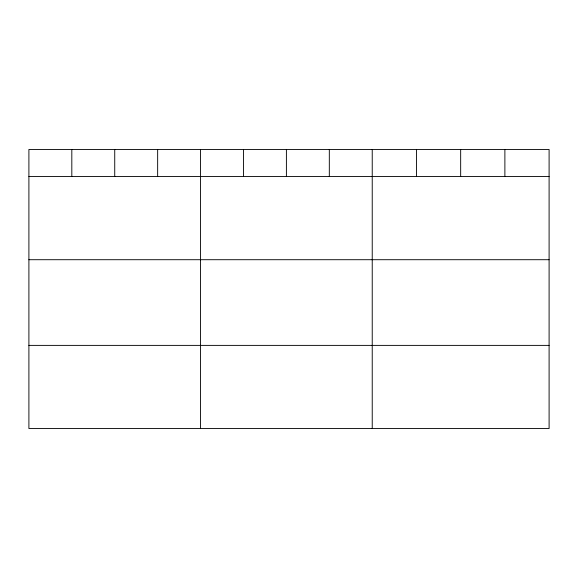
<?xml version="1.0" encoding="UTF-8"?>
<svg xmlns="http://www.w3.org/2000/svg" width="578" height="578" viewBox="0 0 578 578"><rect width="100%" height="100%" fill="white"/><g stroke="black" fill="none" stroke-linecap="round" stroke-linejoin="round"><path stroke-width="0.87" d="M549.1 176.557L549.1 428.536L28.9 428.536L28.9 149.464L549.1 149.464L549.1 176.557L28.9 176.557M28.9 259.71L549.1 259.71M28.9 345.384L549.1 345.384M504.883 149.464L504.883 176.557M460.666 149.464L460.666 176.557M416.449 149.464L416.449 176.557M372.232 149.464L372.232 428.536M329.316 149.464L329.316 176.557M286.399 149.464L286.399 176.557M243.483 149.464L243.483 176.557M200.566 149.464L200.566 428.536M157.649 149.464L157.649 176.557M114.733 149.464L114.733 176.557M71.817 149.464L71.817 176.557"/></g></svg>
